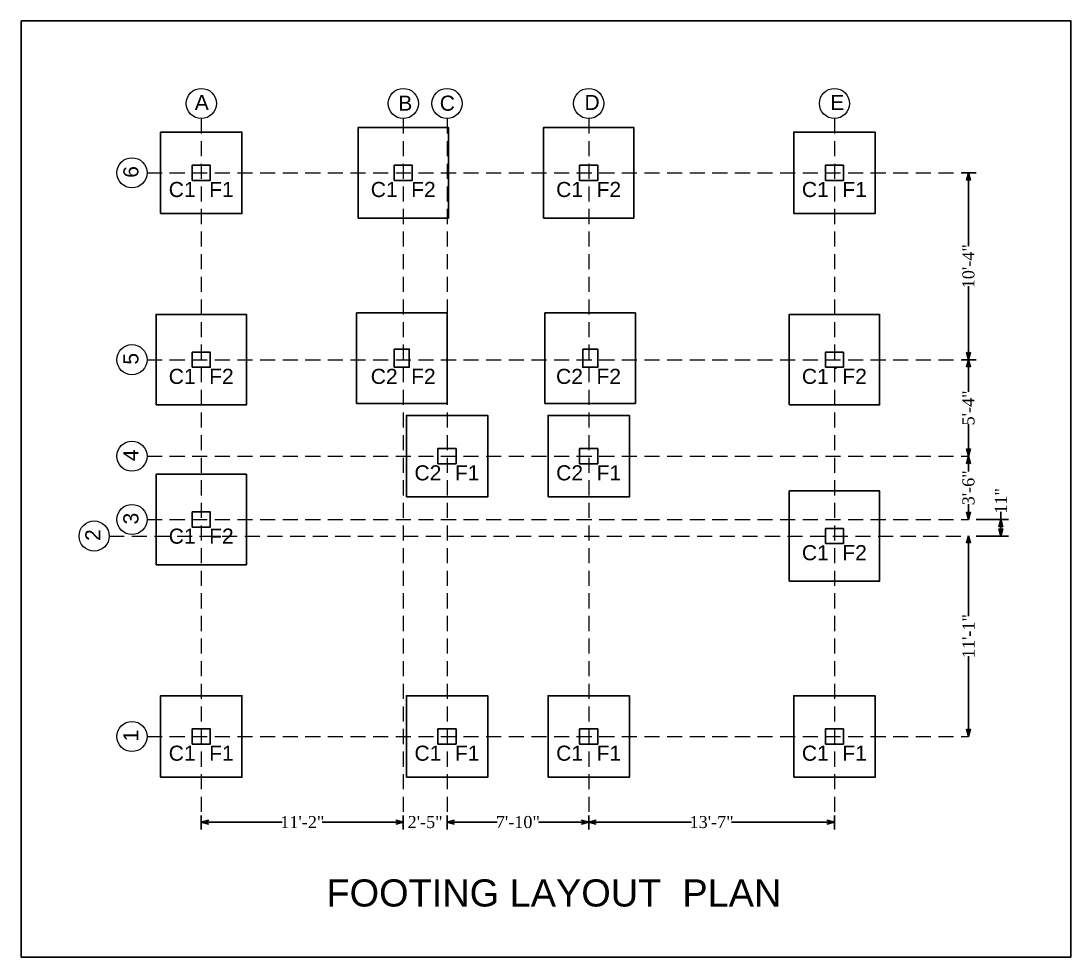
# Model space of a CAD drawing. Header units: inches. Extents: x -163735 to 106394, y -4543 to 35159.
# Drawn here: x -54276 to -53580, y 7147 to 7768 of the extents above; entities that cross this region are included whole.
import ezdxf

# ---------------------------------------------------------------- set-up
doc = ezdxf.new("R2010")
doc.units = ezdxf.units.IN
doc.header["$MEASUREMENT"] = 0
doc.linetypes.add('HIDDEN', pattern=[0.375, 0.25, -0.125])
doc.layers.add('A-illustr-FURNITURE', color=34, linetype='Continuous', lineweight=0)
doc.layers.add('wall', color=7, linetype='Continuous', lineweight=15)
doc.styles.get("Standard").update_dxf_attribs({"font": 'times.ttf'})
doc.styles.add('style1', font='swissbo.ttf')
doc.dimstyles.new('FEET', dxfattribs={"dimtxt": 8, "dimasz": 5, "dimexe": 5, "dimexo": 5, "dimgap": 0.09, "dimtad": 0, "dimdec": 0, "dimzin": 0, "dimdsep": 46, "dimlunit": 4, "dimtxsty": 'Standard', "dimblk": 'OPEN30', "dimcen": 0.09, "dimadec": 0, "dimazin": 0, "dimtfac": 1, "dimtdec": 0, "dimtofl": 0, "dimtmove": 0, "dimatfit": 3, "dimfxl": 0.18, "dimtolj": 1, "dimtzin": 0, "dimarcsym": 0})

# ---------------------------------------------------------------- blocks, each defined once
blk = doc.blocks.new('_Open30')
at = {"color": 0, "linetype": 'ByBlock', "lineweight": -2}
for p, q in [((-1, 0.27), (0, 0)), ((0, 0), (-1, -0.27)), ((0, 0), (-1, 0))]:
    blk.add_line(p, q, dxfattribs=at)
blk = doc.blocks.new('*D442')
at = {"layer": 'Defpoints', "color": 0, "lineweight": 30}
for p in [(-54156.42, 7245.78), (-54022.42, 7245.78), (-54022.42, 7236.5)]:
    blk.add_point(p, dxfattribs=at)
at = {"layer": 'wall', "color": 0, "lineweight": -2}
for p, q in [((-54156.42, 7240.78), (-54156.42, 7231.5)), ((-54022.42, 7240.78), (-54022.42, 7231.5)), ((-54151.42, 7236.5), (-54102.73, 7236.5)), ((-54027.42, 7236.5), (-54076.12, 7236.5))]:
    blk.add_line(p, q, dxfattribs=at)
at = {"layer": 'wall', "color": 0, "lineweight": -2, "xscale": 5, "yscale": 5, "zscale": 5, "rotation": 180}
blk.add_blockref('_Open30', (-54156.42, 7236.5), dxfattribs=at)
at = {"layer": 'wall', "color": 0, "lineweight": -2, "xscale": 5, "yscale": 5, "zscale": 5}
blk.add_blockref('_Open30', (-54022.42, 7236.5), dxfattribs=at)
at = {"layer": 'wall', "color": 0, "lineweight": 25, "insert": (-54089.42, 7236.5), "char_height": 8, "attachment_point": 5}
blk.add_mtext('\\A1;11\'-2"', dxfattribs=at)
blk = doc.blocks.new('*D443')
at = {"layer": 'Defpoints', "color": 0, "lineweight": 30}
for p in [(-54022.42, 7245.78), (-53993.42, 7245.78), (-53993.42, 7236.5)]:
    blk.add_point(p, dxfattribs=at)
at = {"layer": 'wall', "color": 0, "lineweight": -2}
for p, q in [((-54022.42, 7240.78), (-54022.42, 7231.5)), ((-53993.42, 7240.78), (-53993.42, 7231.5)), ((-54027.42, 7236.5), (-54032.42, 7236.5)), ((-53988.42, 7236.5), (-53983.42, 7236.5))]:
    blk.add_line(p, q, dxfattribs=at)
at = {"layer": 'wall', "color": 0, "lineweight": -2, "xscale": 5, "yscale": 5, "zscale": 5}
blk.add_blockref('_Open30', (-54022.42, 7236.5), dxfattribs=at)
at = {"layer": 'wall', "color": 0, "lineweight": -2, "xscale": 5, "yscale": 5, "zscale": 5, "rotation": 180}
blk.add_blockref('_Open30', (-53993.42, 7236.5), dxfattribs=at)
at = {"layer": 'wall', "color": 0, "lineweight": 25, "insert": (-54007.92, 7236.5), "char_height": 8, "attachment_point": 5}
blk.add_mtext('\\A1;2\'-5"', dxfattribs=at)
blk = doc.blocks.new('*D444')
at = {"layer": 'Defpoints', "color": 0, "lineweight": 30}
for p in [(-53993.42, 7245.78), (-53899.42, 7245.78), (-53899.42, 7236.5)]:
    blk.add_point(p, dxfattribs=at)
at = {"layer": 'wall', "color": 0, "lineweight": -2}
for p, q in [((-53993.42, 7240.78), (-53993.42, 7231.5)), ((-53899.42, 7240.78), (-53899.42, 7231.5)), ((-53988.42, 7236.5), (-53960.2, 7236.5)), ((-53904.42, 7236.5), (-53932.64, 7236.5))]:
    blk.add_line(p, q, dxfattribs=at)
at = {"layer": 'wall', "color": 0, "lineweight": -2, "xscale": 5, "yscale": 5, "zscale": 5, "rotation": 180}
blk.add_blockref('_Open30', (-53993.42, 7236.5), dxfattribs=at)
at = {"layer": 'wall', "color": 0, "lineweight": -2, "xscale": 5, "yscale": 5, "zscale": 5}
blk.add_blockref('_Open30', (-53899.42, 7236.5), dxfattribs=at)
at = {"layer": 'wall', "color": 0, "lineweight": 25, "insert": (-53946.42, 7236.5), "char_height": 8, "attachment_point": 5}
blk.add_mtext('\\A1;7\'-10"', dxfattribs=at)
blk = doc.blocks.new('*D445')
at = {"layer": 'Defpoints', "color": 0, "lineweight": 30}
for p in [(-53899.42, 7245.78), (-53736.42, 7245.78), (-53736.42, 7236.5)]:
    blk.add_point(p, dxfattribs=at)
at = {"layer": 'wall', "color": 0, "lineweight": -2}
for p, q in [((-53899.42, 7240.78), (-53899.42, 7231.5)), ((-53736.42, 7240.78), (-53736.42, 7231.5)), ((-53894.42, 7236.5), (-53831.23, 7236.5)), ((-53741.42, 7236.5), (-53804.62, 7236.5))]:
    blk.add_line(p, q, dxfattribs=at)
at = {"layer": 'wall', "color": 0, "lineweight": -2, "xscale": 5, "yscale": 5, "zscale": 5, "rotation": 180}
blk.add_blockref('_Open30', (-53899.42, 7236.5), dxfattribs=at)
at = {"layer": 'wall', "color": 0, "lineweight": -2, "xscale": 5, "yscale": 5, "zscale": 5}
blk.add_blockref('_Open30', (-53736.42, 7236.5), dxfattribs=at)
at = {"layer": 'wall', "color": 0, "lineweight": 25, "insert": (-53817.92, 7236.5), "char_height": 8, "attachment_point": 5}
blk.add_mtext('\\A1;13\'-7"', dxfattribs=at)
blk = doc.blocks.new('*D446')
at = {"layer": 'Defpoints', "color": 0, "lineweight": 30}
for p in [(-53656.92, 7667.28), (-53656.92, 7543.28), (-53647.5, 7543.28)]:
    blk.add_point(p, dxfattribs=at)
at = {"layer": 'wall', "color": 0, "lineweight": -2}
for p, q in [((-53651.92, 7667.28), (-53642.5, 7667.28)), ((-53647.5, 7662.28), (-53647.5, 7618.59)), ((-53647.5, 7548.28), (-53647.5, 7591.97)), ((-53651.92, 7543.28), (-53642.5, 7543.28))]:
    blk.add_line(p, q, dxfattribs=at)
at = {"layer": 'wall', "color": 0, "lineweight": -2, "xscale": 5, "yscale": 5, "zscale": 5}
for p, rotation in [((-53647.5, 7667.28), 90), ((-53647.5, 7543.28), 270)]:
    blk.add_blockref('_Open30', p, dxfattribs=dict(at, rotation=rotation))
at = {"layer": 'wall', "color": 0, "lineweight": 25, "insert": (-53647.5, 7605.28), "char_height": 8, "attachment_point": 5, "rotation": 90}
blk.add_mtext('\\A1;10\'-4"', dxfattribs=at)
blk = doc.blocks.new('*D447')
at = {"layer": 'Defpoints', "color": 0, "lineweight": 30}
for p in [(-53656.92, 7543.28), (-53647.5, 7479.28), (-53647.5, 7479.28)]:
    blk.add_point(p, dxfattribs=at)
at = {"layer": 'wall', "color": 0, "lineweight": -2}
for p, q in [((-53651.92, 7543.28), (-53642.5, 7543.28)), ((-53647.5, 7538.28), (-53647.5, 7522.04)), ((-53647.5, 7484.28), (-53647.5, 7500.52))]:
    blk.add_line(p, q, dxfattribs=at)
at = {"layer": 'wall', "color": 0, "lineweight": -2, "xscale": 5, "yscale": 5, "zscale": 5}
for p, rotation in [((-53647.5, 7543.28), 90), ((-53647.5, 7479.28), 270)]:
    blk.add_blockref('_Open30', p, dxfattribs=dict(at, rotation=rotation))
at = {"layer": 'wall', "color": 0, "lineweight": 25, "insert": (-53647.5, 7511.28), "char_height": 8, "attachment_point": 5, "rotation": 90}
blk.add_mtext('\\A1;5\'-4"', dxfattribs=at)
blk = doc.blocks.new('*D448')
at = {"layer": 'Defpoints', "color": 0, "lineweight": 30}
for p in [(-53647.5, 7479.28), (-53647.5, 7437.28), (-53647.5, 7437.28)]:
    blk.add_point(p, dxfattribs=at)
at = {"layer": 'wall', "color": 0, "lineweight": -2}
for p, q in [((-53647.5, 7474.28), (-53647.5, 7469.09)), ((-53647.5, 7442.28), (-53647.5, 7447.47))]:
    blk.add_line(p, q, dxfattribs=at)
at = {"layer": 'wall', "color": 0, "lineweight": -2, "xscale": 5, "yscale": 5, "zscale": 5}
for p, rotation in [((-53647.5, 7479.28), 90), ((-53647.5, 7437.28), 270)]:
    blk.add_blockref('_Open30', p, dxfattribs=dict(at, rotation=rotation))
at = {"layer": 'wall', "color": 0, "lineweight": 25, "insert": (-53647.5, 7458.28), "char_height": 8, "attachment_point": 5, "rotation": 90}
blk.add_mtext('\\A1;3\'-6"', dxfattribs=at)
blk = doc.blocks.new('*D449')
at = {"layer": 'Defpoints', "color": 0, "lineweight": 30}
for p in [(-53647.5, 7426.5), (-53647.5, 7293.28), (-53647.5, 7293.28)]:
    blk.add_point(p, dxfattribs=at)
at = {"layer": 'wall', "color": 0, "lineweight": -2}
for p, q in [((-53647.5, 7421.5), (-53647.5, 7373.2)), ((-53647.5, 7298.28), (-53647.5, 7346.58))]:
    blk.add_line(p, q, dxfattribs=at)
at = {"layer": 'wall', "color": 0, "lineweight": -2, "xscale": 5, "yscale": 5, "zscale": 5}
for p, rotation in [((-53647.5, 7426.5), 90), ((-53647.5, 7293.28), 270)]:
    blk.add_blockref('_Open30', p, dxfattribs=dict(at, rotation=rotation))
at = {"layer": 'wall', "color": 0, "lineweight": 25, "insert": (-53647.5, 7359.89), "char_height": 8, "attachment_point": 5, "rotation": 90}
blk.add_mtext('\\A1;11\'-1"', dxfattribs=at)
blk = doc.blocks.new('*D441')
at = {"layer": 'Defpoints', "color": 0, "lineweight": 30}
for p in [(-53647.5, 7437.28), (-53626, 7437.28), (-53647.44, 7426.28)]:
    blk.add_point(p, dxfattribs=at)
at = {"layer": 'wall', "color": 0, "lineweight": -2}
for p, q in [((-53626, 7437.28), (-53626, 7442.28)), ((-53642.5, 7437.28), (-53621, 7437.28)), ((-53626, 7431.28), (-53626, 7432.28)), ((-53642.44, 7426.28), (-53621, 7426.28))]:
    blk.add_line(p, q, dxfattribs=at)
at = {"layer": 'wall', "color": 0, "lineweight": -2, "xscale": 5, "yscale": 5, "zscale": 5}
for p, rotation in [((-53626, 7437.28), 90), ((-53626, 7426.28), 270)]:
    blk.add_blockref('_Open30', p, dxfattribs=dict(at, rotation=rotation))
at = {"layer": 'wall', "color": 0, "lineweight": 25, "insert": (-53626, 7449.6), "char_height": 8, "attachment_point": 5, "rotation": 90}
blk.add_mtext('\\A1;11"', dxfattribs=at)

msp = doc.modelspace()

# ---------------------------------------------------------------- linework, layer by layer
for p, q in [((-54023.42, 7538.28), (-54028.42, 7538.28)), ((-53893.42, 7538.28), (-53898.42, 7538.28)), ((-53735.42, 7538.28), (-53735.42, 7537.28)), ((-53735.42, 7538.28), (-53735.42, 7537.28)), ((-53735.42, 7538.28), (-53735.42, 7537.28)), ((-53893.42, 7479.28), (-53893.42, 7484.28))]:
    msp.add_line(p, q)
at = {"color": 1}
for points in [[(-54162.42, 7662.28), (-54150.42, 7662.28), (-54150.42, 7672.28), (-54162.42, 7672.28)], [(-54028.42, 7662.28), (-54016.42, 7662.28), (-54016.42, 7672.28), (-54028.42, 7672.28)], [(-53905.42, 7662.28), (-53893.42, 7662.28), (-53893.42, 7672.28), (-53905.42, 7672.28)], [(-53742.42, 7662.28), (-53730.42, 7662.28), (-53730.42, 7672.28), (-53742.42, 7672.28)], [(-54028.42, 7550.28), (-54028.42, 7538.28), (-54018.42, 7538.28), (-54018.42, 7550.28)], [(-53903.42, 7550.28), (-53903.42, 7538.28), (-53893.42, 7538.28), (-53893.42, 7550.28)], [(-54162.42, 7538.28), (-54150.42, 7538.28), (-54150.42, 7548.28), (-54162.42, 7548.28)], [(-53742.42, 7538.28), (-53730.42, 7538.28), (-53730.42, 7548.28), (-53742.42, 7548.28)], [(-53999.42, 7474.28), (-53987.42, 7474.28), (-53987.42, 7484.28), (-53999.42, 7484.28)], [(-53905.42, 7474.28), (-53893.42, 7474.28), (-53893.42, 7484.28), (-53905.42, 7484.28)], [(-54162.42, 7432.28), (-54150.42, 7432.28), (-54150.42, 7442.28), (-54162.42, 7442.28)], [(-53742.42, 7421.28), (-53730.42, 7421.28), (-53730.42, 7431.28), (-53742.42, 7431.28)], [(-54162.42, 7288.28), (-54150.42, 7288.28), (-54150.42, 7298.28), (-54162.42, 7298.28)], [(-53999.42, 7288.28), (-53987.42, 7288.28), (-53987.42, 7298.28), (-53999.42, 7298.28)], [(-53905.42, 7288.28), (-53893.42, 7288.28), (-53893.42, 7298.28), (-53905.42, 7298.28)], [(-53742.42, 7288.28), (-53730.42, 7288.28), (-53730.42, 7298.28), (-53742.42, 7298.28)]]:
    msp.add_lwpolyline(points, close=True, dxfattribs=at)
at = {"layer": 'wall', "color": 4, "linetype": 'HIDDEN', "ltscale": 40}
for p, q in [((-54156.42, 7703.28), (-54156.42, 7236.5)), ((-54022.42, 7703.28), (-54022.42, 7236.5)), ((-53993.42, 7703.28), (-53993.42, 7236.14)), ((-53899.42, 7703.28), (-53899.42, 7236.5)), ((-53736.42, 7703.28), (-53736.42, 7236.5)), ((-54192.42, 7667.28), (-53647.5, 7667.28)), ((-54192.42, 7543.28), (-53647.21, 7543.28)), ((-54192.42, 7479.28), (-53647.5, 7479.28)), ((-54192.42, 7437.28), (-53647.5, 7437.28)), ((-54217.5, 7426.28), (-53647.44, 7426.28)), ((-54192.42, 7293.28), (-53647.5, 7293.28))]:
    msp.add_line(p, q, dxfattribs=at)
at = {"layer": 'wall', "lineweight": 30}
msp.add_lwpolyline([(-54276, 7768), (-53579.5, 7768), (-53579.5, 7147), (-54276, 7147)], close=True, dxfattribs=at)
at = {"layer": 'wall', "lineweight": 25}
for points in [[(-54052.42, 7637.28), (-53992.42, 7637.28), (-53992.42, 7697.28), (-54052.42, 7697.28)], [(-53929.42, 7637.28), (-53869.42, 7637.28), (-53869.42, 7697.28), (-53929.42, 7697.28)], [(-54183.42, 7640.28), (-54129.42, 7640.28), (-54129.42, 7694.28), (-54183.42, 7694.28)], [(-53763.42, 7640.28), (-53709.42, 7640.28), (-53709.42, 7694.28), (-53763.42, 7694.28)], [(-54186.42, 7513.28), (-54126.42, 7513.28), (-54126.42, 7573.28), (-54186.42, 7573.28)], [(-54053.42, 7514.28), (-53993.42, 7514.28), (-53993.42, 7574.28), (-54053.42, 7574.28)], [(-53928.42, 7514.28), (-53868.42, 7514.28), (-53868.42, 7574.28), (-53928.42, 7574.28)], [(-53766.42, 7513.28), (-53706.42, 7513.28), (-53706.42, 7573.28), (-53766.42, 7573.28)], [(-54020.39, 7452.28), (-53966.39, 7452.28), (-53966.39, 7506.28), (-54020.39, 7506.28)], [(-53926.39, 7452.28), (-53872.39, 7452.28), (-53872.39, 7506.28), (-53926.39, 7506.28)], [(-54186.42, 7407.28), (-54126.42, 7407.28), (-54126.42, 7467.28), (-54186.42, 7467.28)], [(-53766.42, 7396.28), (-53706.42, 7396.28), (-53706.42, 7456.28), (-53766.42, 7456.28)], [(-54183.42, 7266.28), (-54129.42, 7266.28), (-54129.42, 7320.28), (-54183.42, 7320.28)], [(-54020.39, 7266.28), (-53966.39, 7266.28), (-53966.39, 7320.28), (-54020.39, 7320.28)], [(-53926.39, 7266.28), (-53872.39, 7266.28), (-53872.39, 7320.28), (-53926.39, 7320.28)], [(-53763.42, 7266.28), (-53709.42, 7266.28), (-53709.42, 7320.28), (-53763.42, 7320.28)]]:
    msp.add_lwpolyline(points, close=True, dxfattribs=at)
at = {"layer": 'wall', "color": 0, "linetype": 'ByBlock'}
for centre in [(-54156.42, 7713.28), (-54022.42, 7713.28), (-53993.42, 7713.28), (-53899.42, 7713.28), (-53736.42, 7713.28), (-54202.42, 7667.28), (-54202.42, 7543.28), (-54202.42, 7479.28), (-54202.42, 7437.28), (-54227.5, 7426.28), (-54202.42, 7293.28)]:
    msp.add_circle(centre, 10, dxfattribs=at)

# ---------------------------------------------------------------- texts
at = {"layer": 'A-illustr-FURNITURE', "color": 0, "linetype": 'ByBlock', "lineweight": 30, "insert": (-53922.5, 7198.5), "char_height": 18, "width": 374.2343, "attachment_point": 2}
msp.add_mtext('{\\fArial|b0|i0|c0|p34;\\C4;FOOTING LAYOUT  PLAN}', dxfattribs=at)
at = {"layer": 'wall', "color": 0, "linetype": 'ByBlock', "char_height": 10, "width": 15.9047, "attachment_point": 1, "style": 'style1'}
for s, insert in [('{\\fArial|b0|i0|c0|p34;\\C4;A}', (-54160.74, 7718.99)), ('{\\fArial|b0|i0|c0|p34;\\C4;B}', (-54025.74, 7718.49)), ('{\\fArial|b0|i0|c0|p34;\\C4;C}', (-53998.24, 7718.49)), ('{\\fArial|b0|i0|c0|p34;\\C4;D}', (-53902.24, 7718.99)), ('{\\fArial|b0|i0|c0|p34;\\C4;E}', (-53739.24, 7718.99)), ('{\\fArial|b0|i0|c0|p34;\\C4;C1}', (-54178.02, 7661.22)), ('{\\fArial|b0|i0|c0|p34;\\C4;F1}', (-54151.21, 7661.26)), ('{\\fArial|b0|i0|c0|p34;\\C4;C1}', (-54044.02, 7661.22)), ('{\\fArial|b0|i0|c0|p34;\\C4;F2}', (-54017.21, 7661.26)), ('{\\fArial|b0|i0|c0|p34;\\C4;C1}', (-53921.02, 7661.22)), ('{\\fArial|b0|i0|c0|p34;\\C4;F2}', (-53894.21, 7661.26)), ('{\\fArial|b0|i0|c0|p34;\\C4;C1}', (-53758.02, 7661.22)), ('{\\fArial|b0|i0|c0|p34;\\C4;F1}', (-53731.21, 7661.26)), ('{\\fArial|b0|i0|c0|p34;\\C4;C1}', (-54178.02, 7537.22)), ('{\\fArial|b0|i0|c0|p34;\\C4;F2}', (-54151.21, 7537.26)), ('{\\fArial|b0|i0|c0|p34;\\C4;C2}', (-54044.02, 7537.22)), ('{\\fArial|b0|i0|c0|p34;\\C4;F2}', (-54017.21, 7537.26)), ('{\\fArial|b0|i0|c0|p34;\\C4;C2}', (-53921.1, 7537.22)), ('{\\fArial|b0|i0|c0|p34;\\C4;F2}', (-53894.28, 7537.26)), ('{\\fArial|b0|i0|c0|p34;\\C4;C1}', (-53758.02, 7537.22)), ('{\\fArial|b0|i0|c0|p34;\\C4;F2}', (-53731.21, 7537.26)), ('{\\fArial|b0|i0|c0|p34;\\C4;C2}', (-54015.02, 7473.22)), ('{\\fArial|b0|i0|c0|p34;\\C4;F1}', (-53988.21, 7473.26)), ('{\\fArial|b0|i0|c0|p34;\\C4;C2}', (-53921.02, 7473.22)), ('{\\fArial|b0|i0|c0|p34;\\C4;F1}', (-53894.21, 7473.26)), ('{\\fArial|b0|i0|c0|p34;\\C4;C1}', (-54178.02, 7431.22)), ('{\\fArial|b0|i0|c0|p34;\\C4;F2}', (-54151.21, 7431.26)), ('{\\fArial|b0|i0|c0|p34;\\C4;C1}', (-53758.02, 7420.22)), ('{\\fArial|b0|i0|c0|p34;\\C4;F2}', (-53731.21, 7420.26)), ('{\\fArial|b0|i0|c0|p34;\\C4;C1}', (-54178.02, 7287.22)), ('{\\fArial|b0|i0|c0|p34;\\C4;F1}', (-54151.21, 7287.26)), ('{\\fArial|b0|i0|c0|p34;\\C4;C1}', (-54015.02, 7287.22)), ('{\\fArial|b0|i0|c0|p34;\\C4;F1}', (-53988.21, 7287.26)), ('{\\fArial|b0|i0|c0|p34;\\C4;C1}', (-53921.02, 7287.22)), ('{\\fArial|b0|i0|c0|p34;\\C4;F1}', (-53894.21, 7287.26)), ('{\\fArial|b0|i0|c0|p34;\\C4;C1}', (-53758.02, 7287.22)), ('{\\fArial|b0|i0|c0|p34;\\C4;F1}', (-53731.21, 7287.26))]:
    msp.add_mtext(s, dxfattribs=dict(at, insert=insert))
at = {"layer": 'wall', "color": 0, "linetype": 'ByBlock', "char_height": 10, "width": 15.9047, "attachment_point": 1, "rotation": 90, "style": 'style1'}
for s, insert in [('{\\fArial|b0|i0|c0|p34;\\C4;6}', (-54208.13, 7663.97)), ('{\\fArial|b0|i0|c0|p34;\\C4;5}', (-54208.13, 7539.97)), ('{\\fArial|b0|i0|c0|p34;\\C4;4}', (-54208.13, 7475.97)), ('{\\fArial|b0|i0|c0|p34;\\C4;3}', (-54208.13, 7433.97)), ('{\\fArial|b0|i0|c0|p34;\\C4;2}', (-54233.33, 7423.05)), ('{\\fArial|b0|i0|c0|p34;\\C4;1}', (-54208.13, 7289.97))]:
    msp.add_mtext(s, dxfattribs=dict(at, insert=insert))

# ---------------------------------------------------------------- dimensions: what is measured, and where the dimension line sits
at = {"layer": 'wall', "lineweight": 25}
for base, p1, p2, picture, middle in [((-53647.5, 7543.28), (-53656.92, 7667.28), (-53656.92, 7543.28), '*D446', (-53647.5, 7605.28)), ((-53647.5, 7479.28), (-53656.92, 7543.28), (-53647.5, 7479.28), '*D447', (-53647.5, 7511.28)), ((-53647.5, 7437.28), (-53647.5, 7479.28), (-53647.5, 7437.28), '*D448', (-53647.5, 7458.28)), ((-53626, 7437.28), (-53647.44, 7426.28), (-53647.5, 7437.28), '*D441', (-53626, 7449.6)), ((-53647.5, 7293.28), (-53647.5, 7426.5), (-53647.5, 7293.28), '*D449', (-53647.5, 7359.89))]:
    dim = msp.add_linear_dim(base=base, p1=p1, p2=p2, angle=90, dimstyle='FEET', dxfattribs=at)
    dim.commit()
    dim.dimension.update_dxf_attribs({"geometry": picture, "text_midpoint": middle})
for base, p1, p2, picture, middle in [((-54022.42, 7236.5), (-54156.42, 7245.78), (-54022.42, 7245.78), '*D442', (-54089.42, 7236.5)), ((-53993.42, 7236.5), (-54022.42, 7245.78), (-53993.42, 7245.78), '*D443', (-54007.92, 7236.5)), ((-53899.42, 7236.5), (-53993.42, 7245.78), (-53899.42, 7245.78), '*D444', (-53946.42, 7236.5)), ((-53736.42, 7236.5), (-53899.42, 7245.78), (-53736.42, 7245.78), '*D445', (-53817.92, 7236.5))]:
    dim = msp.add_linear_dim(base=base, p1=p1, p2=p2, dimstyle='FEET', dxfattribs=at)
    dim.commit()
    dim.dimension.update_dxf_attribs({"geometry": picture, "text_midpoint": middle})

doc.saveas('drawing.dxf')
